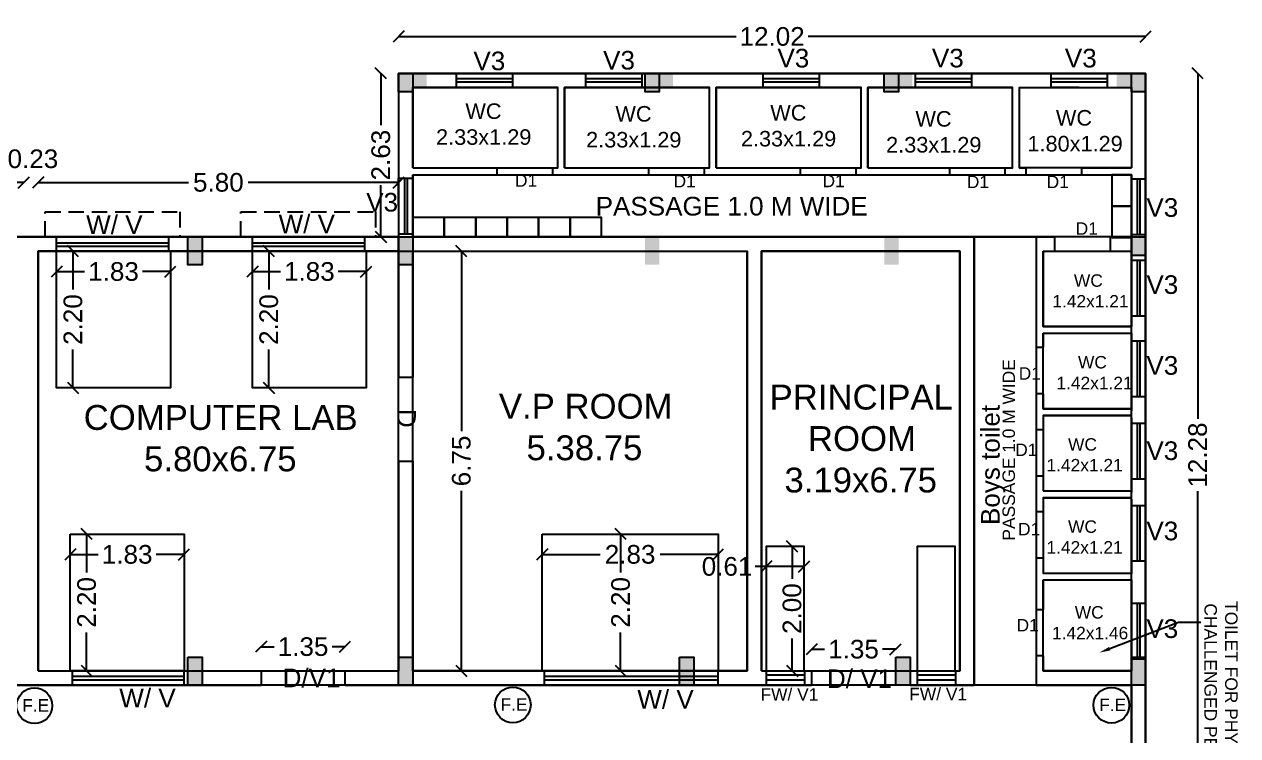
# Model space of a CAD drawing. Header units: metres. Extents: x 729 to 1050, y -308 to -82.
# Drawn here: x 765.21 to 784.74, y -132.93 to -121.49 of the extents above; entities that cross this region are included whole.
import ezdxf
from ezdxf import colors
from ezdxf.entities.mleader import LeaderData, LeaderLine
from ezdxf.math import Vec2, Vec3

# ---------------------------------------------------------------- set-up
doc = ezdxf.new("R2010")
doc.units = ezdxf.units.M
doc.header["$MEASUREMENT"] = 0
doc.linetypes.add('DASHED', pattern=[0.75, 0.5, -0.25])
for name, color, linetype in [('BLK_1_FLR_0_REGULAR_ROOM_4', 7, 'Continuous'), ('BLK_1_FLR_0_REGULAR_ROOM_5', 7, 'Continuous'), ('BLK_1_FLR_0_REGULAR_ROOM_6', 7, 'Continuous'), ('BLK_1_FLR_1_BLT_UP_AREA', 26, 'Continuous'), ('BLK_1_FLR_1_CARPET_AREA', 10, 'Continuous'), ('BLK_1_FLR_1_EXIT_WIDTH_DOOR', 2, 'Continuous'), ('BLK_1_FLR_1_ROOF_AREA', 54, 'Continuous'), ('BLK_1_FLR_1_ROOM_4_LIGHT_VENTILATION_1', 7, 'Continuous'), ('BLK_1_FLR_1_ROOM_5_LIGHT_VENTILATION_1', 7, 'Continuous'), ('BLK_1_FLR_1_ROOM_6_LIGHT_VENTILATION_1', 7, 'Continuous'), ('BLK_1_FLR_1_SP_WC', 7, 'Continuous'), ('BLK_1_FLR_1_URINAL', 55, 'Continuous'), ('BLK_1_FLR_1_WASH', 55, 'Continuous'), ('BLK_1_FLR_1_WATER_CLOSET', 7, 'Continuous')]:
    doc.layers.add(name, color=color, linetype=linetype)
doc.styles.get("Standard").update_dxf_attribs({"font": 'arial.ttf'})
doc.dimstyles.get("Standard").update_dxf_attribs({"dimtxt": 0.3, "dimasz": 0.18, "dimexe": 0.18, "dimexo": 0.0625, "dimgap": 0.09, "dimtad": 0, "dimtoh": 1, "dimzin": 0, "dimdsep": 46, "dimtxsty": 'Standard', "dimblk": 'OBLIQUE', "dimcen": 0.09, "dimse1": 1, "dimse2": 1, "dimclrd": 1, "dimclrt": 3, "dimadec": 0, "dimazin": 0, "dimtfac": 1, "dimtofl": 0, "dimtmove": 0, "dimatfit": 3, "dimfxl": 0, "dimtolj": 1, "dimtzin": 0, "dimarcsym": 0})

# ---------------------------------------------------------------- blocks, each defined once
blk = doc.blocks.new('_Oblique')
at = {"color": 0, "linetype": 'ByBlock', "lineweight": -2}
blk.add_line((-0.5, -0.5), (0.5, 0.5), dxfattribs=at)
blk = doc.blocks.new('*D98')
at = {"color": 1, "lineweight": -2}
for p, q in [((754.775, -124.031), (759.407, -124.031)), ((765.205, -124.031), (760.572, -124.031))]:
    blk.add_line(p, q, dxfattribs=at)
at = {"layer": 'Defpoints', "color": 0}
for p in [(765.205, -124.031), (754.775, -125.136), (765.205, -125.136)]:
    blk.add_point(p, dxfattribs=at)
at = {"color": 1, "lineweight": -2, "xscale": 0.18, "yscale": 0.18, "zscale": 0.18, "rotation": 180}
blk.add_blockref('_Oblique', (754.775, -124.031), dxfattribs=at)
at = {"color": 1, "lineweight": -2, "xscale": 0.18, "yscale": 0.18, "zscale": 0.18}
blk.add_blockref('_Oblique', (765.205, -124.031), dxfattribs=at)
at = {"color": 3, "insert": (759.99, -124.031), "char_height": 0.3, "attachment_point": 5}
blk.add_mtext('\\A1;10.43', dxfattribs=at)
blk = doc.blocks.new('*D103')
at = {"color": 1, "lineweight": -2}
for p, q in [((771.235, -121.684), (776.664, -121.684)), ((783.255, -121.684), (777.825, -121.684))]:
    blk.add_line(p, q, dxfattribs=at)
at = {"layer": 'Defpoints', "color": 0}
for p in [(783.255, -121.684), (771.235, -122.276), (783.255, -122.276)]:
    blk.add_point(p, dxfattribs=at)
at = {"color": 1, "lineweight": -2, "xscale": 0.18, "yscale": 0.18, "zscale": 0.18, "rotation": 180}
blk.add_blockref('_Oblique', (771.235, -121.684), dxfattribs=at)
at = {"color": 1, "lineweight": -2, "xscale": 0.18, "yscale": 0.18, "zscale": 0.18}
blk.add_blockref('_Oblique', (783.255, -121.684), dxfattribs=at)
at = {"color": 3, "insert": (777.245, -121.684), "char_height": 0.3, "attachment_point": 5}
blk.add_mtext('\\A1;12.02', dxfattribs=at)
blk = doc.blocks.new('*D104')
at = {"color": 1, "lineweight": -2}
for p, q in [((765.435, -124.031), (767.855, -124.031)), ((771.235, -124.031), (768.814, -124.031))]:
    blk.add_line(p, q, dxfattribs=at)
at = {"layer": 'Defpoints', "color": 0}
for p in [(771.235, -124.031), (771.235, -124.906), (765.435, -125.136)]:
    blk.add_point(p, dxfattribs=at)
at = {"color": 1, "lineweight": -2, "xscale": 0.18, "yscale": 0.18, "zscale": 0.18, "rotation": 180}
blk.add_blockref('_Oblique', (765.435, -124.031), dxfattribs=at)
at = {"color": 1, "lineweight": -2, "xscale": 0.18, "yscale": 0.18, "zscale": 0.18}
blk.add_blockref('_Oblique', (771.235, -124.031), dxfattribs=at)
at = {"color": 3, "insert": (768.335, -124.031), "char_height": 0.3, "attachment_point": 5}
blk.add_mtext('\\A1;5.80', dxfattribs=at)
blk = doc.blocks.new('*D93')
at = {"color": 1, "lineweight": -2}
for p, q in [((770.949, -122.276), (770.949, -123.109)), ((770.949, -124.906), (770.949, -124.073))]:
    blk.add_line(p, q, dxfattribs=at)
at = {"layer": 'Defpoints', "color": 0}
for p in [(771.235, -122.276), (770.949, -124.906), (771.235, -124.906)]:
    blk.add_point(p, dxfattribs=at)
at = {"color": 1, "lineweight": -2, "xscale": 0.18, "yscale": 0.18, "zscale": 0.18}
for p, rotation in [((770.949, -122.276), 90), ((770.949, -124.906), 270)]:
    blk.add_blockref('_Oblique', p, dxfattribs=dict(at, rotation=rotation))
at = {"color": 3, "insert": (770.949, -123.591), "char_height": 0.3, "attachment_point": 5, "rotation": 90}
blk.add_mtext('\\A1;2.63', dxfattribs=at)
blk = doc.blocks.new('*D94')
at = {"color": 1, "lineweight": -2}
for p, q in [((784.092, -122.276), (784.092, -127.834)), ((784.092, -134.556), (784.092, -128.999))]:
    blk.add_line(p, q, dxfattribs=at)
at = {"layer": 'Defpoints', "color": 0}
for p in [(783.255, -122.276), (783.255, -134.556), (784.092, -134.556)]:
    blk.add_point(p, dxfattribs=at)
at = {"color": 1, "lineweight": -2, "xscale": 0.18, "yscale": 0.18, "zscale": 0.18}
for p, rotation in [((784.092, -122.276), 90), ((784.092, -134.556), 270)]:
    blk.add_blockref('_Oblique', p, dxfattribs=dict(at, rotation=rotation))
at = {"color": 3, "insert": (784.092, -128.416), "char_height": 0.3, "attachment_point": 5, "rotation": 90}
blk.add_mtext('\\A1;12.28', dxfattribs=at)
blk = doc.blocks.new('*D113')
at = {"layer": 'BLK_1_FLR_1_EXIT_WIDTH_DOOR', "color": 1, "lineweight": -2}
for p, q in [((769.023, -131.499), (769.232, -131.499)), ((770.373, -131.499), (770.165, -131.499))]:
    blk.add_line(p, q, dxfattribs=at)
at = {"layer": 'Defpoints', "color": 0}
for p in [(770.373, -131.499), (769.023, -131.886), (770.373, -131.886)]:
    blk.add_point(p, dxfattribs=at)
at = {"layer": 'BLK_1_FLR_1_EXIT_WIDTH_DOOR', "color": 1, "lineweight": -2, "xscale": 0.18, "yscale": 0.18, "zscale": 0.18, "rotation": 180}
blk.add_blockref('_Oblique', (769.023, -131.499), dxfattribs=at)
at = {"layer": 'BLK_1_FLR_1_EXIT_WIDTH_DOOR', "color": 1, "lineweight": -2, "xscale": 0.18, "yscale": 0.18, "zscale": 0.18}
blk.add_blockref('_Oblique', (770.373, -131.499), dxfattribs=at)
at = {"layer": 'BLK_1_FLR_1_EXIT_WIDTH_DOOR', "color": 3, "insert": (769.698, -131.499), "char_height": 0.3, "attachment_point": 5}
blk.add_mtext('\\A1;1.35', dxfattribs=at)
blk = doc.blocks.new('*D114')
at = {"layer": 'BLK_1_FLR_1_EXIT_WIDTH_DOOR', "color": 1, "lineweight": -2}
for p, q in [((777.88, -131.54), (778.088, -131.54)), ((779.23, -131.54), (779.021, -131.54))]:
    blk.add_line(p, q, dxfattribs=at)
at = {"layer": 'Defpoints', "color": 0}
for p in [(779.23, -131.54), (777.88, -131.886), (779.23, -131.886)]:
    blk.add_point(p, dxfattribs=at)
at = {"layer": 'BLK_1_FLR_1_EXIT_WIDTH_DOOR', "color": 1, "lineweight": -2, "xscale": 0.18, "yscale": 0.18, "zscale": 0.18, "rotation": 180}
blk.add_blockref('_Oblique', (777.88, -131.54), dxfattribs=at)
at = {"layer": 'BLK_1_FLR_1_EXIT_WIDTH_DOOR', "color": 1, "lineweight": -2, "xscale": 0.18, "yscale": 0.18, "zscale": 0.18}
blk.add_blockref('_Oblique', (779.23, -131.54), dxfattribs=at)
at = {"layer": 'BLK_1_FLR_1_EXIT_WIDTH_DOOR', "color": 3, "insert": (778.555, -131.54), "char_height": 0.3, "attachment_point": 5}
blk.add_mtext('\\A1;1.35', dxfattribs=at)
blk = doc.blocks.new('*D143')
at = {"layer": 'BLK_1_FLR_1_ROOM_4_LIGHT_VENTILATION_1', "color": 1, "lineweight": -2}
for p, q in [((765.733, -125.465), (766.183, -125.465)), ((767.563, -125.465), (767.114, -125.465))]:
    blk.add_line(p, q, dxfattribs=at)
at = {"layer": 'Defpoints', "color": 0}
for p in [(765.733, -125.136), (767.563, -125.136), (765.733, -125.465)]:
    blk.add_point(p, dxfattribs=at)
at = {"layer": 'BLK_1_FLR_1_ROOM_4_LIGHT_VENTILATION_1', "color": 1, "lineweight": -2, "xscale": 0.18, "yscale": 0.18, "zscale": 0.18, "rotation": 180}
blk.add_blockref('_Oblique', (765.733, -125.465), dxfattribs=at)
at = {"layer": 'BLK_1_FLR_1_ROOM_4_LIGHT_VENTILATION_1', "color": 1, "lineweight": -2, "xscale": 0.18, "yscale": 0.18, "zscale": 0.18}
blk.add_blockref('_Oblique', (767.563, -125.465), dxfattribs=at)
at = {"layer": 'BLK_1_FLR_1_ROOM_4_LIGHT_VENTILATION_1', "color": 3, "insert": (766.648, -125.465), "char_height": 0.3, "attachment_point": 5}
blk.add_mtext('\\A1;1.83', dxfattribs=at)
blk = doc.blocks.new('*D144')
at = {"layer": 'BLK_1_FLR_1_ROOM_4_LIGHT_VENTILATION_1', "color": 1, "lineweight": -2}
for p, q in [((765.996, -125.136), (765.996, -125.755)), ((765.996, -127.336), (765.996, -126.718))]:
    blk.add_line(p, q, dxfattribs=at)
at = {"layer": 'Defpoints', "color": 0}
for p in [(765.733, -125.136), (765.733, -127.336), (765.996, -127.336)]:
    blk.add_point(p, dxfattribs=at)
at = {"layer": 'BLK_1_FLR_1_ROOM_4_LIGHT_VENTILATION_1', "color": 1, "lineweight": -2, "xscale": 0.18, "yscale": 0.18, "zscale": 0.18}
for p, rotation in [((765.996, -125.136), 90), ((765.996, -127.336), 270)]:
    blk.add_blockref('_Oblique', p, dxfattribs=dict(at, rotation=rotation))
at = {"layer": 'BLK_1_FLR_1_ROOM_4_LIGHT_VENTILATION_1', "color": 3, "insert": (765.996, -126.236), "char_height": 0.3, "attachment_point": 5, "rotation": 90}
blk.add_mtext('\\A1;2.20', dxfattribs=at)
blk = doc.blocks.new('*D145')
at = {"layer": 'BLK_1_FLR_1_ROOM_4_LIGHT_VENTILATION_1', "color": 1, "lineweight": -2}
for p, q in [((768.884, -125.465), (769.333, -125.465)), ((770.714, -125.465), (770.264, -125.465))]:
    blk.add_line(p, q, dxfattribs=at)
at = {"layer": 'Defpoints', "color": 0}
for p in [(768.884, -125.136), (770.714, -125.136), (768.884, -125.465)]:
    blk.add_point(p, dxfattribs=at)
at = {"layer": 'BLK_1_FLR_1_ROOM_4_LIGHT_VENTILATION_1', "color": 1, "lineweight": -2, "xscale": 0.18, "yscale": 0.18, "zscale": 0.18, "rotation": 180}
blk.add_blockref('_Oblique', (768.884, -125.465), dxfattribs=at)
at = {"layer": 'BLK_1_FLR_1_ROOM_4_LIGHT_VENTILATION_1', "color": 1, "lineweight": -2, "xscale": 0.18, "yscale": 0.18, "zscale": 0.18}
blk.add_blockref('_Oblique', (770.714, -125.465), dxfattribs=at)
at = {"layer": 'BLK_1_FLR_1_ROOM_4_LIGHT_VENTILATION_1', "color": 3, "insert": (769.799, -125.465), "char_height": 0.3, "attachment_point": 5}
blk.add_mtext('\\A1;1.83', dxfattribs=at)
blk = doc.blocks.new('*D146')
at = {"layer": 'BLK_1_FLR_1_ROOM_4_LIGHT_VENTILATION_1', "color": 1, "lineweight": -2}
for p, q in [((769.147, -125.136), (769.147, -125.755)), ((769.147, -127.336), (769.147, -126.718))]:
    blk.add_line(p, q, dxfattribs=at)
at = {"layer": 'Defpoints', "color": 0}
for p in [(768.884, -125.136), (768.884, -127.336), (769.147, -127.336)]:
    blk.add_point(p, dxfattribs=at)
at = {"layer": 'BLK_1_FLR_1_ROOM_4_LIGHT_VENTILATION_1', "color": 1, "lineweight": -2, "xscale": 0.18, "yscale": 0.18, "zscale": 0.18}
for p, rotation in [((769.147, -125.136), 90), ((769.147, -127.336), 270)]:
    blk.add_blockref('_Oblique', p, dxfattribs=dict(at, rotation=rotation))
at = {"layer": 'BLK_1_FLR_1_ROOM_4_LIGHT_VENTILATION_1', "color": 3, "insert": (769.147, -126.236), "char_height": 0.3, "attachment_point": 5, "rotation": 90}
blk.add_mtext('\\A1;2.20', dxfattribs=at)
blk = doc.blocks.new('*D147')
at = {"layer": 'BLK_1_FLR_1_ROOM_4_LIGHT_VENTILATION_1', "color": 1, "lineweight": -2}
for p, q in [((765.953, -130.015), (766.402, -130.015)), ((767.783, -130.015), (767.333, -130.015))]:
    blk.add_line(p, q, dxfattribs=at)
at = {"layer": 'Defpoints', "color": 0}
for p in [(765.953, -129.686), (767.783, -129.686), (765.953, -130.015)]:
    blk.add_point(p, dxfattribs=at)
at = {"layer": 'BLK_1_FLR_1_ROOM_4_LIGHT_VENTILATION_1', "color": 1, "lineweight": -2, "xscale": 0.18, "yscale": 0.18, "zscale": 0.18, "rotation": 180}
blk.add_blockref('_Oblique', (765.953, -130.015), dxfattribs=at)
at = {"layer": 'BLK_1_FLR_1_ROOM_4_LIGHT_VENTILATION_1', "color": 1, "lineweight": -2, "xscale": 0.18, "yscale": 0.18, "zscale": 0.18}
blk.add_blockref('_Oblique', (767.783, -130.015), dxfattribs=at)
at = {"layer": 'BLK_1_FLR_1_ROOM_4_LIGHT_VENTILATION_1', "color": 3, "insert": (766.868, -130.015), "char_height": 0.3, "attachment_point": 5}
blk.add_mtext('\\A1;1.83', dxfattribs=at)
blk = doc.blocks.new('*D148')
at = {"layer": 'BLK_1_FLR_1_ROOM_4_LIGHT_VENTILATION_1', "color": 1, "lineweight": -2}
for p, q in [((766.216, -129.686), (766.216, -130.305)), ((766.216, -131.886), (766.216, -131.268))]:
    blk.add_line(p, q, dxfattribs=at)
at = {"layer": 'Defpoints', "color": 0}
for p in [(765.953, -129.686), (765.953, -131.886), (766.216, -131.886)]:
    blk.add_point(p, dxfattribs=at)
at = {"layer": 'BLK_1_FLR_1_ROOM_4_LIGHT_VENTILATION_1', "color": 1, "lineweight": -2, "xscale": 0.18, "yscale": 0.18, "zscale": 0.18}
for p, rotation in [((766.216, -129.686), 90), ((766.216, -131.886), 270)]:
    blk.add_blockref('_Oblique', p, dxfattribs=dict(at, rotation=rotation))
at = {"layer": 'BLK_1_FLR_1_ROOM_4_LIGHT_VENTILATION_1', "color": 3, "insert": (766.216, -130.786), "char_height": 0.3, "attachment_point": 5, "rotation": 90}
blk.add_mtext('\\A1;2.20', dxfattribs=at)
blk = doc.blocks.new('*D149')
at = {"layer": 'BLK_1_FLR_1_ROOM_5_LIGHT_VENTILATION_1', "color": 1, "lineweight": -2}
for p, q in [((773.545, -130.015), (774.478, -130.015)), ((776.375, -130.015), (775.442, -130.015))]:
    blk.add_line(p, q, dxfattribs=at)
at = {"layer": 'Defpoints', "color": 0}
for p in [(773.545, -129.686), (776.375, -129.686), (773.545, -130.015)]:
    blk.add_point(p, dxfattribs=at)
at = {"layer": 'BLK_1_FLR_1_ROOM_5_LIGHT_VENTILATION_1', "color": 1, "lineweight": -2, "xscale": 0.18, "yscale": 0.18, "zscale": 0.18, "rotation": 180}
blk.add_blockref('_Oblique', (773.545, -130.015), dxfattribs=at)
at = {"layer": 'BLK_1_FLR_1_ROOM_5_LIGHT_VENTILATION_1', "color": 1, "lineweight": -2, "xscale": 0.18, "yscale": 0.18, "zscale": 0.18}
blk.add_blockref('_Oblique', (776.375, -130.015), dxfattribs=at)
at = {"layer": 'BLK_1_FLR_1_ROOM_5_LIGHT_VENTILATION_1', "color": 3, "insert": (774.96, -130.015), "char_height": 0.3, "attachment_point": 5}
blk.add_mtext('\\A1;2.83', dxfattribs=at)
blk = doc.blocks.new('*D150')
at = {"layer": 'BLK_1_FLR_1_ROOM_5_LIGHT_VENTILATION_1', "color": 1, "lineweight": -2}
for p, q in [((774.808, -129.686), (774.808, -130.305)), ((774.808, -131.886), (774.808, -131.268))]:
    blk.add_line(p, q, dxfattribs=at)
at = {"layer": 'Defpoints', "color": 0}
for p in [(773.545, -129.686), (773.545, -131.886), (774.808, -131.886)]:
    blk.add_point(p, dxfattribs=at)
at = {"layer": 'BLK_1_FLR_1_ROOM_5_LIGHT_VENTILATION_1', "color": 1, "lineweight": -2, "xscale": 0.18, "yscale": 0.18, "zscale": 0.18}
for p, rotation in [((774.808, -129.686), 90), ((774.808, -131.886), 270)]:
    blk.add_blockref('_Oblique', p, dxfattribs=dict(at, rotation=rotation))
at = {"layer": 'BLK_1_FLR_1_ROOM_5_LIGHT_VENTILATION_1', "color": 3, "insert": (774.808, -130.786), "char_height": 0.3, "attachment_point": 5, "rotation": 90}
blk.add_mtext('\\A1;2.20', dxfattribs=at)
blk = doc.blocks.new('*D151')
at = {"color": 1, "lineweight": -2}
for p, q in [((772.245, -125.136), (772.245, -128.03)), ((772.245, -131.886), (772.245, -128.993))]:
    blk.add_line(p, q, dxfattribs=at)
at = {"layer": 'Defpoints', "color": 0}
for p in [(771.465, -125.136), (771.465, -131.886), (772.245, -131.886)]:
    blk.add_point(p, dxfattribs=at)
at = {"color": 1, "lineweight": -2, "xscale": 0.18, "yscale": 0.18, "zscale": 0.18}
for p, rotation in [((772.245, -125.136), 90), ((772.245, -131.886), 270)]:
    blk.add_blockref('_Oblique', p, dxfattribs=dict(at, rotation=rotation))
at = {"color": 3, "insert": (772.245, -128.511), "char_height": 0.3, "attachment_point": 5, "rotation": 90}
blk.add_mtext('\\A1;6.75', dxfattribs=at)
blk = doc.blocks.new('*D152')
at = {"layer": 'BLK_1_FLR_1_ROOM_6_LIGHT_VENTILATION_1', "color": 1, "lineweight": -2}
for p, q in [((777.151, -130.209), (776.971, -130.209)), ((777.761, -130.209), (777.151, -130.209))]:
    blk.add_line(p, q, dxfattribs=at)
at = {"layer": 'Defpoints', "color": 0}
for p in [(777.151, -129.886), (777.761, -129.886), (777.151, -130.209)]:
    blk.add_point(p, dxfattribs=at)
at = {"layer": 'BLK_1_FLR_1_ROOM_6_LIGHT_VENTILATION_1', "color": 1, "lineweight": -2, "xscale": 0.18, "yscale": 0.18, "zscale": 0.18, "rotation": 180}
blk.add_blockref('_Oblique', (777.151, -130.209), dxfattribs=at)
at = {"layer": 'BLK_1_FLR_1_ROOM_6_LIGHT_VENTILATION_1', "color": 1, "lineweight": -2, "xscale": 0.18, "yscale": 0.18, "zscale": 0.18}
blk.add_blockref('_Oblique', (777.761, -130.209), dxfattribs=at)
at = {"layer": 'BLK_1_FLR_1_ROOM_6_LIGHT_VENTILATION_1', "color": 3, "insert": (776.52, -130.209), "char_height": 0.3, "attachment_point": 5}
blk.add_mtext('\\A1;0.61', dxfattribs=at)
blk = doc.blocks.new('*D153')
at = {"layer": 'BLK_1_FLR_1_ROOM_6_LIGHT_VENTILATION_1', "color": 1, "lineweight": -2}
for p, q in [((777.566, -129.886), (777.566, -130.405)), ((777.566, -131.886), (777.566, -131.368))]:
    blk.add_line(p, q, dxfattribs=at)
at = {"layer": 'Defpoints', "color": 0}
for p in [(777.761, -129.886), (777.566, -131.886), (777.761, -131.886)]:
    blk.add_point(p, dxfattribs=at)
at = {"layer": 'BLK_1_FLR_1_ROOM_6_LIGHT_VENTILATION_1', "color": 1, "lineweight": -2, "xscale": 0.18, "yscale": 0.18, "zscale": 0.18}
for p, rotation in [((777.566, -129.886), 90), ((777.566, -131.886), 270)]:
    blk.add_blockref('_Oblique', p, dxfattribs=dict(at, rotation=rotation))
at = {"layer": 'BLK_1_FLR_1_ROOM_6_LIGHT_VENTILATION_1', "color": 3, "insert": (777.566, -130.886), "char_height": 0.3, "attachment_point": 5, "rotation": 90}
blk.add_mtext('\\A1;2.00', dxfattribs=at)

msp = doc.modelspace()

# ---------------------------------------------------------------- hatches: boundary and pattern name
for points in [[(771.465, -122.276), (771.235, -122.276), (771.235, -122.576), (771.465, -122.576)], [(775.43, -122.276), (775.2, -122.276), (775.2, -122.576), (775.43, -122.576)], [(779.28, -122.276), (779.05, -122.276), (779.05, -122.576), (779.28, -122.576)], [(783.255, -122.276), (783.025, -122.276), (783.025, -122.576), (783.255, -122.576)]]:
    msp.add_hatch(color=256).paths.add_polyline_path(points)
h = msp.add_hatch(color=2)
h.dxf.hatch_style = 1
h.paths.add_polyline_path([(771.687, -122.509), (771.687, -122.279), (771.237, -122.279), (771.237, -122.509)])
h = msp.add_hatch(color=2)
h.dxf.hatch_style = 1
h.paths.add_polyline_path([(775.652, -122.509), (775.652, -122.279), (775.202, -122.279), (775.202, -122.509)])
h = msp.add_hatch(color=2)
h.dxf.hatch_style = 1
h.paths.add_polyline_path([(779.502, -122.509), (779.502, -122.279), (779.052, -122.279), (779.052, -122.509)])
h = msp.add_hatch(color=2)
h.dxf.hatch_style = 1
h.paths.add_polyline_path([(783.239, -122.509), (783.239, -122.279), (782.789, -122.279), (782.789, -122.509)])
h = msp.add_hatch(color=2)
h.dxf.hatch_style = 1
h.paths.add_polyline_path([(768.075, -124.906), (767.845, -124.906), (767.845, -125.356), (768.075, -125.356)])
h = msp.add_hatch(color=2)
h.dxf.hatch_style = 1
h.paths.add_polyline_path([(771.465, -124.906), (771.235, -124.906), (771.235, -125.356), (771.465, -125.356)])
h = msp.add_hatch(color=2)
h.dxf.hatch_style = 1
h.paths.add_polyline_path([(775.43, -124.906), (775.2, -124.906), (775.2, -125.356), (775.43, -125.356)])
h = msp.add_hatch(color=2)
h.dxf.hatch_style = 1
h.paths.add_polyline_path([(779.28, -124.906), (779.05, -124.906), (779.05, -125.356), (779.28, -125.356)])
h = msp.add_hatch(color=2)
h.dxf.hatch_style = 1
h.paths.add_polyline_path([(783.255, -124.906), (783.025, -124.906), (783.025, -125.206), (783.255, -125.206)])
h = msp.add_hatch(color=2)
h.dxf.hatch_style = 1
h.paths.add_polyline_path([(768.075, -131.666), (767.845, -131.666), (767.845, -132.116), (768.075, -132.116)])
h = msp.add_hatch(color=2)
h.dxf.hatch_style = 1
h.paths.add_polyline_path([(771.465, -131.666), (771.235, -131.666), (771.235, -132.116), (771.465, -132.116)])
h = msp.add_hatch(color=2)
h.dxf.hatch_style = 1
h.paths.add_polyline_path([(775.985, -131.666), (775.755, -131.666), (775.755, -132.116), (775.985, -132.116)])
h = msp.add_hatch(color=2)
h.dxf.hatch_style = 1
h.paths.add_polyline_path([(779.465, -131.666), (779.235, -131.666), (779.235, -132.116), (779.465, -132.116)])
h = msp.add_hatch(color=2)
h.dxf.hatch_style = 1
h.paths.add_polyline_path([(783.255, -131.666), (783.025, -131.666), (783.025, -132.116), (783.255, -132.116)])

# ---------------------------------------------------------------- linework, layer by layer
for p, q in [((771.235, -122.276), (783.255, -122.276)), ((771.235, -122.276), (771.235, -125.206)), ((772.169, -122.506), (772.169, -122.276)), ((772.169, -122.276), (773.069, -122.276)), ((773.069, -122.363), (772.169, -122.363)), ((772.169, -122.411), (773.069, -122.411)), ((773.069, -122.276), (773.069, -122.506)), ((774.249, -122.506), (774.249, -122.276)), ((774.249, -122.276), (775.149, -122.276)), ((775.149, -122.363), (774.249, -122.363)), ((774.249, -122.411), (775.149, -122.411)), ((775.149, -122.276), (775.149, -122.506)), ((775.315, -122.276), (779.165, -122.276)), ((777.1, -122.506), (777.1, -122.276)), ((777.1, -122.276), (778, -122.276)), ((778, -122.363), (777.1, -122.363)), ((777.1, -122.411), (778, -122.411)), ((778, -122.276), (778, -122.506)), ((779.553, -122.506), (779.553, -122.276)), ((779.553, -122.276), (780.453, -122.276)), ((780.453, -122.363), (779.553, -122.363)), ((779.553, -122.411), (780.453, -122.411)), ((780.453, -122.276), (780.453, -122.506)), ((781.734, -122.506), (781.734, -122.276)), ((781.734, -122.276), (782.634, -122.276)), ((782.634, -122.363), (781.734, -122.363)), ((781.734, -122.411), (782.634, -122.411)), ((782.634, -122.276), (782.634, -122.506)), ((783.255, -122.276), (783.255, -134.556)), ((771.465, -122.506), (773.795, -122.506)), ((771.465, -123.796), (771.465, -122.506)), ((772.619, -122.506), (772.169, -122.506)), ((773.795, -123.796), (773.795, -122.506)), ((773.905, -122.506), (776.235, -122.506)), ((773.905, -123.796), (773.905, -122.506)), ((774.699, -122.506), (774.249, -122.506)), ((776.235, -123.796), (776.235, -122.506)), ((776.345, -122.506), (778.675, -122.506)), ((776.345, -123.796), (776.345, -122.506)), ((777.55, -122.506), (777.1, -122.506)), ((778.675, -123.796), (778.675, -122.506)), ((778.785, -122.506), (781.115, -122.506)), ((778.785, -123.796), (778.785, -122.506)), ((778.785, -123.796), (778.785, -122.506)), ((780.003, -122.506), (779.553, -122.506)), ((781.115, -123.796), (781.115, -122.506)), ((781.225, -122.506), (783.025, -122.506)), ((781.225, -123.796), (781.225, -122.506)), ((782.184, -122.506), (781.734, -122.506)), ((783.025, -122.506), (783.025, -123.796)), ((771.235, -124.412), (771.235, -123.962)), ((771.235, -123.962), (771.465, -123.962)), ((771.235, -123.962), (771.235, -127.166)), ((771.33, -123.962), (771.33, -124.862)), ((771.378, -124.862), (771.378, -123.962)), ((771.465, -123.796), (772.818, -123.796)), ((771.465, -123.906), (771.465, -124.906)), ((771.465, -124.906), (771.465, -123.906)), ((771.465, -123.906), (772.818, -123.906)), ((771.465, -123.962), (771.465, -127.166)), ((772.818, -123.796), (772.818, -123.906)), ((773.718, -123.796), (773.795, -123.796)), ((773.718, -123.906), (773.718, -123.796)), ((773.718, -123.906), (775.258, -123.906)), ((773.905, -123.796), (775.258, -123.796)), ((775.258, -123.796), (775.258, -123.906)), ((776.158, -123.796), (776.235, -123.796)), ((776.158, -123.906), (776.158, -123.796)), ((776.158, -123.906), (777.698, -123.906)), ((776.345, -123.796), (777.698, -123.796)), ((777.698, -123.796), (777.698, -123.906)), ((778.598, -123.796), (778.675, -123.796)), ((778.598, -123.906), (778.598, -123.796)), ((778.598, -123.906), (778.973, -123.906)), ((778.598, -123.906), (780.097, -123.906)), ((778.785, -123.796), (778.973, -123.796)), ((778.785, -123.796), (780.097, -123.796)), ((780.097, -123.796), (780.097, -123.906)), ((780.997, -123.796), (781.115, -123.796)), ((780.997, -123.906), (780.997, -123.796)), ((780.997, -123.906), (781.326, -123.906)), ((781.225, -123.796), (781.326, -123.796)), ((781.326, -123.796), (781.326, -123.906)), ((782.226, -123.796), (783.025, -123.796)), ((782.226, -123.906), (782.226, -123.796)), ((782.226, -123.906), (783.025, -123.906)), ((783.025, -123.906), (783.025, -125.206)), ((783.025, -124.424), (783.025, -123.974)), ((783.025, -123.974), (783.255, -123.974)), ((783.12, -123.974), (783.12, -124.874)), ((783.168, -124.874), (783.168, -123.974)), ((783.255, -123.974), (783.255, -124.874)), ((733.225, -124.906), (771.235, -124.906)), ((765.31, -124.906), (767.11, -124.906)), ((765.733, -125.136), (765.733, -124.906)), ((765.733, -124.906), (767.533, -124.906)), ((767.533, -124.906), (767.533, -125.136)), ((768.79, -124.906), (770.59, -124.906)), ((768.884, -125.136), (768.884, -124.906)), ((768.884, -124.906), (770.684, -124.906)), ((770.684, -124.906), (770.684, -125.136)), ((771.465, -124.862), (771.235, -124.862)), ((771.465, -124.906), (779.465, -124.906)), ((772.27, -124.906), (774.07, -124.906)), ((776.7, -124.906), (778.5, -124.906)), ((779.465, -124.906), (780.495, -124.906)), ((780.495, -124.906), (780.495, -132.116)), ((781.495, -124.906), (781.788, -124.906)), ((781.495, -124.906), (781.788, -124.906)), ((781.495, -124.906), (781.495, -126.682)), ((781.788, -124.906), (781.645, -124.906)), ((781.788, -124.906), (781.645, -124.906)), ((781.788, -124.906), (781.788, -125.136)), ((782.688, -124.906), (783.255, -124.906)), ((783.025, -124.906), (782.688, -124.906)), ((783.025, -124.906), (782.688, -124.906)), ((782.688, -125.136), (782.688, -124.906)), ((783.255, -124.874), (783.025, -124.874)), ((783.255, -134.556), (783.255, -124.906)), ((765.435, -125.136), (776.845, -125.136)), ((765.435, -131.886), (765.435, -125.136)), ((767.533, -125.005), (765.733, -125.005)), ((765.733, -125.055), (767.533, -125.055)), ((766.633, -125.136), (765.733, -125.136)), ((770.684, -125.005), (768.884, -125.005)), ((768.884, -125.055), (770.684, -125.055)), ((769.784, -125.136), (768.884, -125.136)), ((776.845, -131.886), (776.845, -125.136)), ((777.075, -125.136), (780.265, -125.136)), ((777.075, -131.886), (777.075, -125.136)), ((780.265, -125.136), (780.265, -131.886)), ((781.495, -125.136), (781.495, -126.682)), ((781.605, -125.136), (781.788, -125.136)), ((781.605, -125.136), (781.788, -125.136)), ((781.605, -125.136), (781.605, -126.348)), ((782.688, -125.136), (783.025, -125.136)), ((782.688, -125.136), (783.025, -125.136)), ((783.025, -131.816), (783.025, -125.136)), ((783.025, -131.816), (783.025, -125.136)), ((783.025, -125.733), (783.025, -125.283)), ((783.025, -125.283), (783.255, -125.283)), ((783.12, -125.283), (783.12, -126.183)), ((783.168, -126.183), (783.168, -125.283)), ((783.255, -125.283), (783.255, -126.183)), ((783.255, -126.183), (783.025, -126.183)), ((781.605, -126.348), (783.025, -126.348)), ((781.605, -126.458), (783.025, -126.458)), ((781.605, -126.458), (781.605, -126.682)), ((783.025, -126.506), (783.025, -127.706)), ((783.025, -126.506), (783.025, -127.706)), ((781.495, -126.682), (781.605, -126.682)), ((783.025, -127.031), (783.025, -126.581)), ((783.025, -126.581), (783.255, -126.581)), ((783.12, -126.581), (783.12, -127.481)), ((783.168, -127.481), (783.168, -126.581)), ((783.255, -126.581), (783.255, -127.481)), ((771.465, -127.166), (771.235, -127.166)), ((781.495, -127.432), (781.495, -128.004)), ((781.495, -127.432), (781.495, -128.004)), ((781.605, -127.432), (781.495, -127.432)), ((781.605, -127.432), (781.605, -127.67)), ((783.255, -127.481), (783.025, -127.481)), ((781.605, -127.67), (783.025, -127.67)), ((781.605, -127.78), (783.025, -127.78)), ((781.605, -127.78), (781.605, -128.004)), ((783.025, -127.816), (783.025, -129.016)), ((783.025, -127.816), (783.025, -129.016)), ((781.495, -128.004), (781.605, -128.004)), ((783.025, -128.353), (783.025, -127.903)), ((783.025, -127.903), (783.255, -127.903)), ((783.12, -127.903), (783.12, -128.803)), ((783.168, -128.803), (783.168, -127.903)), ((783.255, -127.903), (783.255, -128.803)), ((771.235, -128.516), (771.235, -131.886)), ((771.235, -131.886), (771.235, -128.516)), ((771.235, -128.516), (771.465, -128.516)), ((771.465, -128.516), (771.465, -131.886)), ((781.495, -128.754), (781.495, -129.326)), ((781.495, -128.754), (781.495, -129.326)), ((781.605, -128.754), (781.495, -128.754)), ((781.605, -128.754), (781.605, -128.992)), ((783.255, -128.803), (783.025, -128.803)), ((781.605, -128.992), (783.025, -128.992)), ((781.605, -129.102), (783.025, -129.102)), ((781.605, -129.102), (781.605, -129.326)), ((783.025, -129.126), (783.025, -130.326)), ((783.025, -129.126), (783.025, -130.326)), ((783.025, -129.675), (783.025, -129.225)), ((783.025, -129.225), (783.255, -129.225)), ((783.12, -129.225), (783.12, -130.125)), ((783.168, -130.125), (783.168, -129.225)), ((783.255, -129.225), (783.255, -130.125)), ((781.495, -129.326), (781.605, -129.326)), ((781.495, -130.076), (781.495, -130.898)), ((781.495, -130.076), (781.495, -130.898)), ((781.605, -130.076), (781.495, -130.076)), ((781.605, -130.076), (781.605, -130.314)), ((783.255, -130.125), (783.025, -130.125)), ((781.605, -130.314), (783.025, -130.314)), ((781.605, -130.424), (783.025, -130.424)), ((781.605, -130.424), (781.605, -130.898)), ((783.025, -130.436), (783.025, -131.886)), ((783.025, -130.436), (783.025, -131.886)), ((783.025, -131.247), (783.025, -130.797)), ((783.025, -130.797), (783.255, -130.797)), ((783.12, -130.797), (783.12, -131.697)), ((783.168, -131.697), (783.168, -130.797)), ((783.255, -130.797), (783.255, -131.697)), ((781.495, -130.898), (781.605, -130.898)), ((781.495, -131.648), (781.495, -132.116)), ((781.495, -131.648), (781.495, -132.116)), ((781.605, -131.648), (781.495, -131.648)), ((781.605, -131.648), (781.605, -131.886)), ((783.255, -131.697), (783.025, -131.697)), ((765.435, -131.886), (769.023, -131.886)), ((765.983, -131.886), (765.983, -132.116)), ((767.783, -131.98), (765.983, -131.98)), ((767.783, -132.116), (767.783, -131.886)), ((769.023, -131.886), (769.023, -132.116)), ((770.373, -131.886), (771.235, -131.886)), ((770.373, -132.116), (770.373, -131.886)), ((771.465, -131.886), (776.845, -131.886)), ((773.575, -131.886), (773.575, -132.116)), ((776.375, -131.98), (773.575, -131.98)), ((776.375, -132.116), (776.375, -131.886)), ((777.075, -131.886), (777.88, -131.886)), ((777.151, -131.886), (777.151, -132.116)), ((777.765, -131.957), (777.151, -131.957)), ((777.765, -131.886), (777.765, -132.116)), ((777.88, -131.886), (777.88, -132.116)), ((779.23, -131.886), (780.265, -131.886)), ((779.581, -131.886), (779.581, -132.116)), ((780.196, -131.957), (779.581, -131.957)), ((780.196, -131.886), (780.196, -132.116)), ((781.605, -131.886), (783.025, -131.886)), ((781.605, -131.886), (783.025, -131.886)), ((760.525, -132.116), (769.023, -132.116)), ((765.983, -132.034), (767.783, -132.034)), ((770.373, -132.116), (777.88, -132.116)), ((773.575, -132.034), (776.375, -132.034)), ((777.765, -132.037), (777.151, -132.037)), ((779.465, -132.116), (780.495, -132.116)), ((780.196, -132.037), (779.581, -132.037)), ((781.495, -132.116), (783.025, -132.116)), ((781.495, -132.116), (783.025, -132.116)), ((783.025, -132.116), (783.025, -134.326))]:
    msp.add_line(p, q)
at = {"linetype": 'DASHED', "ltscale": 0.5}
for p, q in [((765.548, -124.906), (765.548, -124.506)), ((765.548, -124.506), (767.713, -124.506)), ((767.713, -124.506), (767.713, -124.906)), ((768.699, -124.906), (768.699, -124.506)), ((768.699, -124.506), (770.864, -124.506)), ((770.864, -124.506), (770.864, -124.906))]:
    msp.add_line(p, q, dxfattribs=at)
at = {"color": 4}
msp.add_lwpolyline([(733.225, -138.836), (743.805, -138.836), (743.805, -134.556), (776.425, -134.556), (776.425, -137.986), (783.255, -137.986), (783.255, -122.276), (771.235, -122.276), (771.235, -124.906), (733.225, -124.906)], close=True, dxfattribs=at)
for points in [[(771.235, -122.276), (771.465, -122.276), (771.465, -122.576), (771.235, -122.576)], [(775.2, -122.276), (775.43, -122.276), (775.43, -122.576), (775.2, -122.576)], [(779.05, -122.276), (779.28, -122.276), (779.28, -122.576), (779.05, -122.576)], [(783.025, -122.276), (783.255, -122.276), (783.255, -122.576), (783.025, -122.576)]]:
    msp.add_lwpolyline(points, close=True)
at = {"color": 2}
for points in [[(767.845, -124.906), (768.075, -124.906), (768.075, -125.356), (767.845, -125.356)], [(771.235, -124.906), (771.465, -124.906), (771.465, -125.356), (771.235, -125.356)], [(783.025, -124.906), (783.255, -124.906), (783.255, -125.206), (783.025, -125.206)], [(767.845, -131.666), (768.075, -131.666), (768.075, -132.116), (767.845, -132.116)], [(771.235, -131.666), (771.465, -131.666), (771.465, -132.116), (771.235, -132.116)], [(775.755, -131.666), (775.985, -131.666), (775.985, -132.116), (775.755, -132.116)], [(779.235, -131.666), (779.465, -131.666), (779.465, -132.116), (779.235, -132.116)], [(783.025, -131.666), (783.255, -131.666), (783.255, -132.116), (783.025, -132.116)]]:
    msp.add_lwpolyline(points, close=True, dxfattribs=at)
for centre in [(765.376, -132.448), (773.073, -132.435), (782.704, -132.44)]:
    msp.add_circle(centre, 0.287)
at = {"layer": 'BLK_1_FLR_0_REGULAR_ROOM_4', "color": 3}
msp.add_lwpolyline([(765.435, -131.886), (771.235, -131.886), (771.235, -125.136), (765.435, -125.136)], close=True, dxfattribs=at)
at = {"layer": 'BLK_1_FLR_0_REGULAR_ROOM_5', "color": 3}
msp.add_lwpolyline([(771.465, -125.136), (776.845, -125.136), (776.845, -131.886), (771.465, -131.886)], close=True, dxfattribs=at)
at = {"layer": 'BLK_1_FLR_0_REGULAR_ROOM_6', "color": 3}
msp.add_lwpolyline([(777.075, -131.886), (780.265, -131.886), (780.265, -125.136), (777.075, -125.136)], close=True, dxfattribs=at)
at = {"layer": 'BLK_1_FLR_1_BLT_UP_AREA', "color": 27}
msp.add_lwpolyline([(733.225, -138.836), (743.805, -138.836), (743.805, -134.556), (776.425, -134.556), (776.425, -137.986), (783.255, -137.986), (783.255, -122.276), (771.235, -122.276), (771.235, -124.906), (733.225, -124.906)], close=True, dxfattribs=at)
at = {"layer": 'BLK_1_FLR_1_CARPET_AREA', "color": 7}
for points in [[(771.465, -123.796), (773.795, -123.796), (773.795, -122.506), (771.465, -122.506)], [(773.905, -123.796), (776.235, -123.796), (776.235, -122.506), (773.905, -122.506)], [(776.345, -123.796), (778.675, -123.796), (778.675, -122.506), (776.345, -122.506)], [(778.785, -123.796), (781.115, -123.796), (781.115, -122.506), (778.785, -122.506)], [(783.025, -123.796), (781.225, -123.796), (781.225, -122.506), (783.025, -122.506)], [(771.465, -123.906), (783.025, -123.906), (783.025, -124.906), (771.465, -124.906)], [(780.495, -124.906), (781.495, -124.906), (781.495, -132.116), (780.495, -132.116)], [(765.435, -131.886), (771.235, -131.886), (771.235, -125.136), (765.435, -125.136)], [(771.465, -125.136), (776.845, -125.136), (776.845, -131.886), (771.465, -131.886)], [(777.075, -131.886), (780.265, -131.886), (780.265, -125.136), (777.075, -125.136)], [(781.605, -125.136), (783.025, -125.136), (783.025, -126.348), (781.605, -126.348)], [(781.605, -126.458), (783.025, -126.458), (783.025, -127.67), (781.605, -127.67)], [(781.605, -128.992), (783.025, -128.992), (783.025, -127.78), (781.605, -127.78)], [(783.025, -129.102), (781.605, -129.102), (781.605, -130.314), (783.025, -130.314)], [(781.605, -130.424), (783.025, -130.424), (783.025, -131.886), (781.605, -131.886)], [(737.855, -134.326), (783.025, -134.326), (783.025, -132.116), (737.855, -132.116)]]:
    msp.add_lwpolyline(points, close=True, dxfattribs=at)
at = {"layer": 'BLK_1_FLR_1_ROOF_AREA', "color": 54}
msp.add_lwpolyline([(733.225, -138.836), (743.805, -138.836), (743.805, -134.556), (776.425, -134.556), (776.425, -137.986), (783.255, -137.986), (783.255, -122.276), (771.235, -122.276), (771.235, -124.906), (733.225, -124.906)], close=True, dxfattribs=at)
at = {"layer": 'BLK_1_FLR_1_ROOM_4_LIGHT_VENTILATION_1', "color": 3, "linetype": 'Continuous'}
for points in [[(765.733, -125.136), (767.563, -125.136), (767.563, -127.336), (765.733, -127.336)], [(768.884, -125.136), (770.714, -125.136), (770.714, -127.336), (768.884, -127.336)], [(765.953, -129.686), (767.783, -129.686), (767.783, -131.886), (765.953, -131.886)]]:
    msp.add_lwpolyline(points, close=True, dxfattribs=at)
at = {"layer": 'BLK_1_FLR_1_ROOM_5_LIGHT_VENTILATION_1', "color": 3, "linetype": 'Continuous'}
msp.add_lwpolyline([(773.545, -129.686), (776.375, -129.686), (776.375, -131.886), (773.545, -131.886)], close=True, dxfattribs=at)
at = {"layer": 'BLK_1_FLR_1_ROOM_6_LIGHT_VENTILATION_1', "color": 3, "linetype": 'Continuous'}
for points in [[(777.151, -131.886), (777.761, -131.886), (777.761, -129.886), (777.151, -129.886)], [(779.581, -131.886), (780.191, -131.886), (780.191, -129.886), (779.581, -129.886)]]:
    msp.add_lwpolyline(points, close=True, dxfattribs=at)
at = {"layer": 'BLK_1_FLR_1_SP_WC', "color": 233}
for points in [[(783.025, -129.102), (781.605, -129.102), (781.605, -130.314), (783.025, -130.314)], [(781.605, -130.424), (783.025, -130.424), (783.025, -131.886), (781.605, -131.886)]]:
    msp.add_lwpolyline(points, close=True, dxfattribs=at)
at = {"layer": 'BLK_1_FLR_1_URINAL', "color": 235}
for points in [[(781.605, -126.458), (783.025, -126.458), (783.025, -127.67), (781.605, -127.67)], [(781.605, -128.992), (783.025, -128.992), (783.025, -127.78), (781.605, -127.78)]]:
    msp.add_lwpolyline(points, close=True, dxfattribs=at)
at = {"layer": 'BLK_1_FLR_1_WASH', "color": 60}
for points in [[(782.712, -124.412), (783.025, -124.412), (783.025, -123.906), (782.712, -123.906)], [(782.712, -124.918), (783.025, -124.918), (783.025, -124.412), (782.712, -124.412)], [(772.476, -124.594), (772.476, -124.906), (772.982, -124.906), (772.982, -124.594)], [(772.982, -124.594), (772.982, -124.906), (773.488, -124.906), (773.488, -124.594)], [(773.488, -124.594), (773.488, -124.906), (773.994, -124.906), (773.994, -124.594)], [(773.994, -124.594), (773.994, -124.906), (774.499, -124.906), (774.499, -124.594)]]:
    msp.add_lwpolyline(points, close=True, dxfattribs=at)
at = {"layer": 'BLK_1_FLR_1_WASH', "color": 55}
for points in [[(771.465, -124.594), (771.465, -124.906), (771.97, -124.906), (771.97, -124.594)], [(771.97, -124.594), (771.97, -124.906), (772.476, -124.906), (772.476, -124.594)]]:
    msp.add_lwpolyline(points, close=True, dxfattribs=at)
at = {"layer": 'BLK_1_FLR_1_WATER_CLOSET', "color": 1}
for points in [[(771.465, -123.796), (773.795, -123.796), (773.795, -122.506), (771.465, -122.506)], [(773.905, -123.796), (776.235, -123.796), (776.235, -122.506), (773.905, -122.506)], [(776.345, -123.796), (778.675, -123.796), (778.675, -122.506), (776.345, -122.506)], [(778.785, -123.796), (781.115, -123.796), (781.115, -122.506), (778.785, -122.506)], [(783.025, -123.796), (781.225, -123.796), (781.225, -122.506), (783.025, -122.506)], [(781.605, -125.136), (783.025, -125.136), (783.025, -126.348), (781.605, -126.348)]]:
    msp.add_lwpolyline(points, close=True, dxfattribs=at)

# ---------------------------------------------------------------- texts
for s, p in [('V.P ROOM', (772.848, -127.831)), ('5.38.75', (773.293, -128.499))]:
    msp.add_text(s, height=0.4).set_placement(p)
at = {"attachment_point": 1}
for s, width, insert, char_height in [('V3', 1.60592, (772.439, -121.926), 0.3), ('V3', 1.60592, (774.525, -121.915), 0.3), ('V3', 1.60592, (777.33, -121.881), 0.3), ('V3', 1.60592, (779.816, -121.881), 0.3), ('V3', 1.60592, (781.955, -121.881), 0.3), ('{\\W5.370049; }WC\\P{\\W0.50186; }2.33x1.29', 1.60592, (771.789, -122.759), 0.25), ('{\\W5.370049; }WC\\P{\\W0.50186; }2.33x1.29', 1.60592, (774.203, -122.802), 0.25), ('{\\W5.370049; }WC\\P{\\W0.50186; }2.33x1.29', 1.60592, (776.694, -122.785), 0.25), ('{\\W5.370049; }WC\\P{\\W0.50186; }2.33x1.29', 1.60592, (779.03, -122.883), 0.25), ('{\\W5.370049; }WC\\P{\\W0.645093; }1.80x1.29', 1.60592, (781.29, -122.866), 0.25), ('D1', 1.60592, (773.108, -123.9), 0.2), ('D1', 1.60592, (775.659, -123.911), 0.2), ('D1', 1.60592, (778.056, -123.907), 0.2), ('D1', 1.60592, (780.378, -123.922), 0.2), ('D1', 1.60592, (781.662, -123.922), 0.2), ('V3', 1.60592, (770.714, -124.199), 0.3), ('{\\W8.74977;  }PASSAGE 1.0 M WIDE ', 8.39887, (772.368, -124.263), 0.3), ('V3', 1.60592, (783.267, -124.284), 0.3), ('W/ V', 1.60592, (766.208, -124.56), 0.3), ('W/ V', 1.60592, (769.304, -124.547), 0.3), ('D1', 1.60592, (782.129, -124.673), 0.2), ('{\\W7.438836; }WC\\P{\\W2.965198; }1.42x1.21', 1.60592, (781.523, -125.509), 0.2), ('V3', 1.60592, (783.267, -125.524), 0.3), ('{\\W7.438836; }WC\\P{\\W2.965198; }1.42x1.21', 1.60592, (781.589, -126.823), 0.2), ('V3', 1.60592, (783.267, -126.824), 0.3), ('D1', 1.60592, (781.213, -127.003), 0.2), ('{\\W9.039363; }PRINCIPAL \\P{\\W6.50826;  }ROOM\\P{\\W5.28989;  }3.19x6.75 ', 5.69381, (775.801, -127.284), 0.4), ('{\\W4.323194; }COMPUTER LAB\\P{\\W5.28945;  }5.80x6.75 ', 5.69381, (765.497, -127.611), 0.4), ('D1', 1.60592, (781.156, -128.231), 0.2), ('{\\W7.438836; }WC\\P{\\W2.965198; }1.42x1.21', 1.60592, (781.429, -128.145), 0.2), ('V3', 1.60592, (783.267, -128.196), 0.3), ('D1', 1.60592, (781.202, -129.507), 0.2), ('{\\W7.438836; }WC\\P{\\W2.965198; }1.42x1.21', 1.60592, (781.429, -129.467), 0.2), ('V3', 1.60592, (783.267, -129.487), 0.3), ('{\\W7.438836; }WC\\P{\\W2.717395; }1.42x1.46', 1.60592, (781.537, -130.846), 0.2), ('D1', 1.60592, (781.178, -131.053), 0.2), ('V3', 1.60592, (783.267, -131.058), 0.3), ('D/V1', 1.60592, (769.369, -131.851), 0.3), ('D/ V1', 1.60592, (778.127, -131.864), 0.3), ('W/ V', 1.60592, (766.741, -132.176), 0.3), ('W/ V', 1.60592, (775.076, -132.194), 0.3), ('FW/ V1', 1.60592, (777.058, -132.166), 0.2), ('FW/ V1', 1.60592, (779.451, -132.16), 0.2), ('F.E', 1.60592, (765.179, -132.342), 0.2), ('F.E', 1.60592, (772.875, -132.329), 0.2), ('F.E', 1.60592, (782.507, -132.335), 0.2)]:
    msp.add_mtext_dynamic_manual_height_columns(s, width=width, gutter_width=1, heights=[0], dxfattribs=dict(at, insert=insert, char_height=char_height))
at = {"insert": (765.351, -123.652), "char_height": 0.3, "attachment_point": 5}
msp.add_mtext('\\A1;0.23', dxfattribs=at)
at = {"attachment_point": 1}
for s, width, insert, char_height, rotation in [('{\\W8.88307;    }PASSAGE 1.0 M WIDE ', 8.39887, (780.952, -132.55), 0.2, 90), ('Boys toilet', 5.69381, (780.606, -129.542), 0.3, 90), ('D', 1.60592, (771.513, -127.674), 0.3, 270), ("{\\W2.936851; }TOILET FOR PHYSICALLY \\P{\\W3.420155; }CHALLENGED PERSON'S", 3.89402, (784.734, -130.537), 0.2, 270)]:
    msp.add_mtext_dynamic_manual_height_columns(s, width=width, gutter_width=1, heights=[0], dxfattribs=dict(at, insert=insert, char_height=char_height, rotation=rotation))

# ---------------------------------------------------------------- dimensions: what is measured, and where the dimension line sits
for base, p1, p2, picture, middle in [((783.255, -121.684), (771.235, -122.276), (783.255, -122.276), '*D103', (777.245, -121.684)), ((765.205, -124.031), (754.775, -125.136), (765.205, -125.136), '*D98', (759.99, -124.031)), ((771.235, -124.031), (765.435, -125.136), (771.235, -124.906), '*D104', (768.335, -124.031))]:
    dim = msp.add_linear_dim(base=base, p1=p1, p2=p2, dimstyle='Standard')
    dim.commit()
    dim.dimension.update_dxf_attribs({"geometry": picture, "text_midpoint": middle})
dim = msp.add_linear_dim(base=(770.949, -124.906), p1=(771.235, -122.276), p2=(771.235, -124.906), angle=90, dimstyle='Standard')
dim.commit()
dim.dimension.update_dxf_attribs({"geometry": '*D93', "text_midpoint": (770.949, -123.591)})
dim = msp.add_linear_dim(base=(784.092, -134.556), p1=(783.255, -122.276), p2=(783.255, -134.556), angle=90, dimstyle='Standard')
dim.commit()
dim.dimension.update_dxf_attribs({"geometry": '*D94', "text_midpoint": (784.092, -128.416), "dimtype": 160})
at = {"color": 4}
dim = msp.add_linear_dim(base=(772.245, -131.886), p1=(771.465, -125.136), p2=(771.465, -131.886), angle=90, dimstyle='Standard', dxfattribs=at)
dim.commit()
dim.dimension.update_dxf_attribs({"geometry": '*D151', "text_midpoint": (772.245, -128.511)})
at = {"layer": 'BLK_1_FLR_1_EXIT_WIDTH_DOOR', "color": 2}
for base, p1, p2, picture, middle in [((770.373, -131.499), (769.023, -131.886), (770.373, -131.886), '*D113', (769.698, -131.499)), ((779.23, -131.54), (777.88, -131.886), (779.23, -131.886), '*D114', (778.555, -131.54))]:
    dim = msp.add_linear_dim(base=base, p1=p1, p2=p2, dimstyle='Standard', dxfattribs=at)
    dim.commit()
    dim.dimension.update_dxf_attribs({"geometry": picture, "text_midpoint": middle})
at = {"layer": 'BLK_1_FLR_1_ROOM_4_LIGHT_VENTILATION_1', "color": 232}
for base, p1, p2, picture, middle in [((765.733, -125.465), (767.563, -125.136), (765.733, -125.136), '*D143', (766.648, -125.465)), ((768.884, -125.465), (770.714, -125.136), (768.884, -125.136), '*D145', (769.799, -125.465)), ((765.953, -130.015), (767.783, -129.686), (765.953, -129.686), '*D147', (766.868, -130.015))]:
    dim = msp.add_linear_dim(base=base, p1=p1, p2=p2, dimstyle='Standard', dxfattribs=at)
    dim.commit()
    dim.dimension.update_dxf_attribs({"geometry": picture, "text_midpoint": middle})
for base, p1, p2, picture, middle in [((765.996, -127.336), (765.733, -125.136), (765.733, -127.336), '*D144', (765.996, -126.236)), ((769.147, -127.336), (768.884, -125.136), (768.884, -127.336), '*D146', (769.147, -126.236)), ((766.216, -131.886), (765.953, -129.686), (765.953, -131.886), '*D148', (766.216, -130.786))]:
    dim = msp.add_linear_dim(base=base, p1=p1, p2=p2, angle=90, dimstyle='Standard', dxfattribs=at)
    dim.commit()
    dim.dimension.update_dxf_attribs({"geometry": picture, "text_midpoint": middle})
at = {"layer": 'BLK_1_FLR_1_ROOM_5_LIGHT_VENTILATION_1', "color": 232}
dim = msp.add_linear_dim(base=(774.808, -131.886), p1=(773.545, -129.686), p2=(773.545, -131.886), angle=90, dimstyle='Standard', dxfattribs=at)
dim.commit()
dim.dimension.update_dxf_attribs({"geometry": '*D150', "text_midpoint": (774.808, -130.786)})
dim = msp.add_linear_dim(base=(773.545, -130.015), p1=(776.375, -129.686), p2=(773.545, -129.686), dimstyle='Standard', dxfattribs=at)
dim.commit()
dim.dimension.update_dxf_attribs({"geometry": '*D149', "text_midpoint": (774.96, -130.015)})
at = {"layer": 'BLK_1_FLR_1_ROOM_6_LIGHT_VENTILATION_1', "color": 232}
dim = msp.add_linear_dim(base=(777.566, -131.886), p1=(777.761, -129.886), p2=(777.761, -131.886), angle=90, dimstyle='Standard', dxfattribs=at)
dim.commit()
dim.dimension.update_dxf_attribs({"geometry": '*D153', "text_midpoint": (777.566, -130.886)})
dim = msp.add_linear_dim(base=(777.151, -130.209), p1=(777.761, -129.886), p2=(777.151, -129.886), dimstyle='Standard', dxfattribs=at)
dim.commit()
dim.dimension.update_dxf_attribs({"geometry": '*D152', "text_midpoint": (776.52, -130.209)})

# ---------------------------------------------------------------- leaders
ml = msp.add_multileader_mtext('Standard')
ml.set_content('', color=256)
ml.set_leader_properties()
ml.build(insert=Vec2(0, 0))
ml.multileader.update_dxf_attribs({"dogleg_length": 0.36, "arrow_head_size": 0.18})
ctx = ml.context
ctx.base_point, ctx.char_height, ctx.arrow_head_size, ctx.landing_gap_size, ctx.plane_origin = Vec3(784.145, -131.103), 0.18, 0.18, 0.09, Vec3(782.509, -131.595)
notes = []
notes.append((ctx, [(0, (1, 1, 0), (783.785, -131.103), (1, 0), 0.36, [(0, [(782.509, -131.595)], 0, [])])]))
ctx.mtext.insert, ctx.mtext.flow_direction = Vec3(784.235, -131.013), 5
for ctx, leaders in notes:
    for number, flags, end, landing, length, lines in leaders:
        leader = LeaderData()
        leader.index, (leader.has_last_leader_line, leader.has_dogleg_vector, leader.attachment_direction) = number, flags
        leader.last_leader_point, leader.dogleg_vector, leader.dogleg_length = Vec3(end), Vec3(landing), length
        for number, points, colour, breaks in lines:
            line = LeaderLine()
            line.index, line.vertices, line.color, line.breaks = number, Vec3.list(points), colors.encode_raw_color(colour), breaks
            leader.lines.append(line)
        ctx.leaders.append(leader)

doc.saveas('drawing.dxf')
